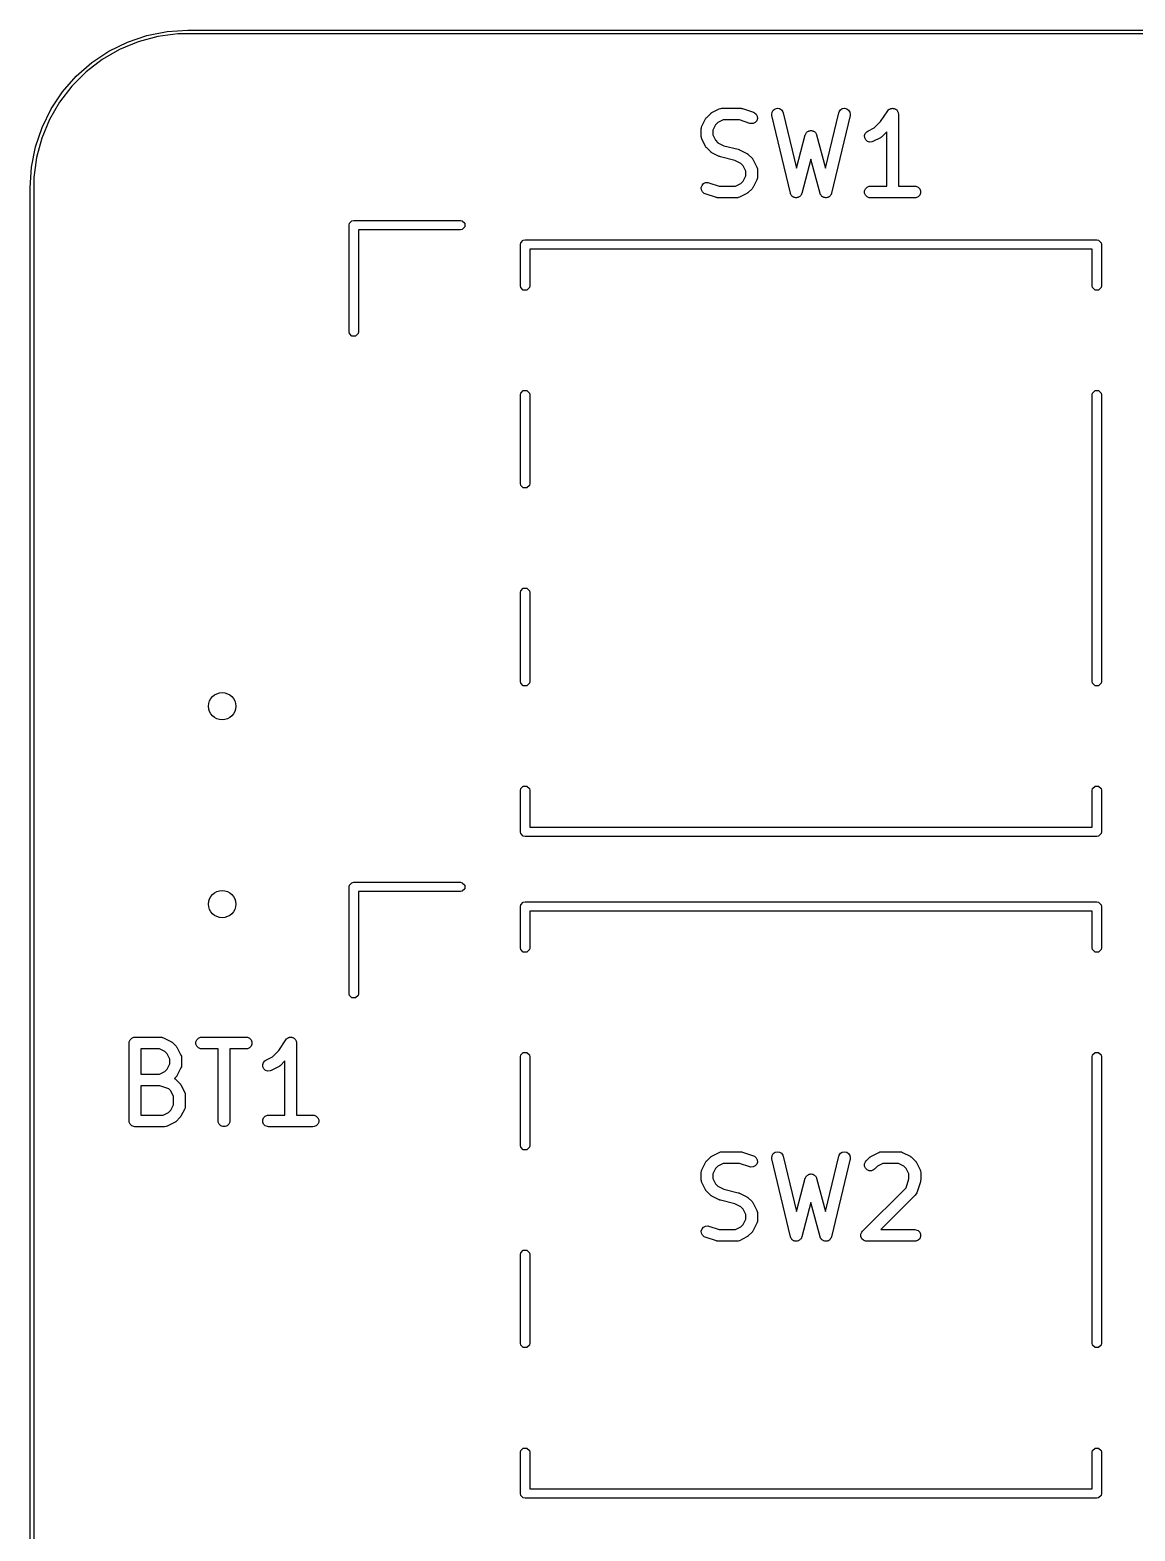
# Model space of a CAD drawing. Header units: millimetres. Extents: x 113.4 to 170.4, y -113 to -74.5.
# Drawn here: x 113.38 to 127.56, y -93.75 to -74.47 of the extents above; entities that cross this region are included whole.
import ezdxf

# ---------------------------------------------------------------- set-up
doc = ezdxf.new("R2010")
doc.units = ezdxf.units.MM
doc.layers.add('F.Silkscreen', color=41, linetype='CONTINUOUS', true_color=0xf2eda1)

msp = doc.modelspace()

# ---------------------------------------------------------------- linework, layer by layer
at = {"layer": 'F.Silkscreen', "linetype": 'CONTINUOUS'}
for p, q in [((114.625066, -74.629144), (114.875891, -74.544)), ((115.01387, -74.558792), (114.763795, -74.6258)), ((114.875891, -74.544), (115.135684, -74.492324)), ((115.270552, -74.525), (115.01387, -74.558792)), ((115.135684, -74.492324), (115.4, -74.475)), ((115.4, -74.525), (115.270552, -74.525)), ((115.4, -74.475), (168.4, -74.475)), ((168.4, -74.525), (115.4, -74.525)), ((114.167258, -74.893459), (114.3875, -74.746298)), ((114.524605, -74.724875), (114.300394, -74.854323)), ((114.3875, -74.746298), (114.625066, -74.629144)), ((114.763795, -74.6258), (114.524605, -74.724875)), ((113.968108, -75.068108), (114.167258, -74.893459)), ((114.300394, -74.854323), (114.094997, -75.01193)), ((113.793459, -75.267258), (113.968108, -75.068108)), ((114.094997, -75.01193), (113.91193, -75.194997)), ((113.646298, -75.4875), (113.793459, -75.267258)), ((113.91193, -75.194997), (113.754323, -75.400394)), ((113.529144, -75.725066), (113.646298, -75.4875)), ((113.754323, -75.400394), (113.624875, -75.624605)), ((122.061253, -75.597024), (122.108872, -75.549405)), ((122.108872, -75.549405), (122.114621, -75.544686)), ((122.114621, -75.544686), (122.115921, -75.543188)), ((122.115921, -75.543188), (122.11818, -75.541766)), ((122.11818, -75.541766), (122.120237, -75.540078)), ((122.120237, -75.540078), (122.122064, -75.53932)), ((122.122064, -75.53932), (122.128364, -75.535356)), ((122.128364, -75.535356), (122.223602, -75.487737)), ((122.223602, -75.487737), (122.237333, -75.482482)), ((122.237333, -75.482482), (122.240022, -75.48229)), ((122.240022, -75.48229), (122.242511, -75.48126)), ((122.242511, -75.48126), (122.257143, -75.479819)), ((122.257143, -75.479819), (122.495238, -75.479819)), ((122.495238, -75.479819), (122.502643, -75.480548)), ((122.502643, -75.480548), (122.504618, -75.480408)), ((122.504618, -75.480408), (122.507215, -75.480998)), ((122.507215, -75.480998), (122.50987, -75.48126)), ((122.50987, -75.48126), (122.511701, -75.482018)), ((122.511701, -75.482018), (122.518955, -75.483668)), ((122.518955, -75.483668), (122.661812, -75.531287)), ((122.661812, -75.531287), (122.675237, -75.537281)), ((122.675237, -75.537281), (122.697344, -75.556455)), ((122.697344, -75.556455), (122.710431, -75.582628)), ((122.896481, -75.557623), (122.901114, -75.528728)), ((122.898469, -75.572191), (122.896481, -75.557623)), ((122.901114, -75.528728), (122.91645, -75.503806)), ((122.91645, -75.503806), (122.940157, -75.486649)), ((122.940157, -75.486649), (122.968625, -75.479871)), ((122.968625, -75.479871), (122.99752, -75.484504)), ((122.99752, -75.484504), (123.022442, -75.49984)), ((123.022442, -75.49984), (123.039599, -75.523547)), ((123.039599, -75.523547), (123.044389, -75.537447)), ((123.044389, -75.537447), (123.21364, -76.248303)), ((123.586359, -76.248303), (123.755612, -75.537448)), ((123.755612, -75.537448), (123.760402, -75.523547)), ((123.760402, -75.523547), (123.777559, -75.49984)), ((123.777559, -75.49984), (123.802481, -75.484504)), ((123.802481, -75.484504), (123.831376, -75.479871)), ((123.831376, -75.479871), (123.859844, -75.48665)), ((123.859844, -75.48665), (123.883551, -75.503806)), ((123.883551, -75.503806), (123.898887, -75.528728)), ((123.898887, -75.528728), (123.90352, -75.557623)), ((123.90352, -75.557623), (123.901532, -75.572191)), ((124.294095, -75.649896), (124.385215, -75.513216)), ((124.385215, -75.513216), (124.385249, -75.513173)), ((124.385249, -75.513173), (124.385259, -75.513151)), ((124.385259, -75.513151), (124.38531, -75.513099)), ((124.38531, -75.513099), (124.394531, -75.501841)), ((124.394531, -75.501841), (124.4007, -75.497709)), ((124.4007, -75.497709), (124.405951, -75.492459)), ((124.405951, -75.492459), (124.41274, -75.489646)), ((124.41274, -75.489646), (124.418846, -75.485558)), ((124.418846, -75.485558), (124.426126, -75.484101)), ((124.426126, -75.484101), (124.432987, -75.48126)), ((124.432987, -75.48126), (124.440335, -75.48126)), ((124.440335, -75.48126), (124.44754, -75.479819)), ((124.44754, -75.479819), (124.454824, -75.48126)), ((124.454824, -75.48126), (124.462251, -75.48126)), ((124.462251, -75.48126), (124.469039, -75.484072)), ((124.469039, -75.484072), (124.476248, -75.485498)), ((124.476248, -75.485498), (124.482427, -75.489617)), ((124.482427, -75.489617), (124.489287, -75.492459)), ((124.489287, -75.492459), (124.49448, -75.497652)), ((124.49448, -75.497652), (124.500597, -75.50173)), ((124.500597, -75.50173), (124.50473, -75.507902)), ((124.50473, -75.507902), (124.509979, -75.513151)), ((124.509979, -75.513151), (124.51279, -75.519938)), ((124.51279, -75.519938), (124.51688, -75.526045)), ((124.51688, -75.526045), (124.518336, -75.533326)), ((124.518336, -75.533326), (124.521178, -75.540187)), ((124.521178, -75.540187), (124.522603, -75.554663)), ((124.522603, -75.554663), (124.522619, -75.55474)), ((124.522619, -75.55474), (124.522613, -75.554766)), ((124.522613, -75.554766), (124.522619, -75.554819)), ((124.522619, -75.554819), (124.522619, -76.479819)), ((113.444, -75.975891), (113.529144, -75.725066)), ((113.624875, -75.624605), (113.5258, -75.863795)), ((121.991667, -75.745295), (121.993108, -75.730663)), ((121.991667, -75.840533), (121.991667, -75.745295)), ((121.993108, -75.730663), (121.994139, -75.728173)), ((121.994139, -75.728173), (121.99433, -75.725486)), ((121.99433, -75.725486), (121.999585, -75.711754)), ((121.999585, -75.711754), (122.047204, -75.616516)), ((122.047204, -75.616516), (122.051168, -75.610216)), ((122.051168, -75.610216), (122.051926, -75.608389)), ((122.051926, -75.608389), (122.053614, -75.606332)), ((122.053614, -75.606332), (122.055036, -75.604073)), ((122.055036, -75.604073), (122.056534, -75.602773)), ((122.056534, -75.602773), (122.061253, -75.597024)), ((122.175925, -75.694484), (122.141667, -75.763)), ((122.206332, -75.664077), (122.175925, -75.694484)), ((122.274848, -75.629819), (122.206332, -75.664077)), ((122.483068, -75.629819), (122.274848, -75.629819)), ((122.614377, -75.673589), (122.483068, -75.629819)), ((122.628714, -75.676849), (122.614377, -75.673589)), ((122.657904, -75.674774), (122.628714, -75.676849)), ((122.684078, -75.661688), (122.657904, -75.674774)), ((122.703252, -75.63958), (122.684078, -75.661688)), ((122.712506, -75.611818), (122.703252, -75.63958)), ((122.710431, -75.582628), (122.712506, -75.611818)), ((123.136564, -76.572191), (122.898469, -75.572191)), ((123.901532, -75.572191), (123.663436, -76.572191)), ((124.128364, -75.773451), (124.212716, -75.731275)), ((124.212716, -75.731275), (124.294095, -75.649896)), ((113.5258, -75.863795), (113.458792, -76.11387)), ((121.993108, -75.855165), (121.991667, -75.840533)), ((121.994139, -75.857654), (121.993108, -75.855165)), ((121.99433, -75.860342), (121.994139, -75.857654)), ((121.999585, -75.874074), (121.99433, -75.860342)), ((122.047204, -75.969312), (121.999585, -75.874074)), ((122.141667, -75.763), (122.141667, -75.822828)), ((122.141667, -75.822828), (122.175925, -75.891344)), ((122.175925, -75.891344), (122.206332, -75.921751)), ((122.206332, -75.921751), (122.283319, -75.960244)), ((123.21364, -76.248303), (123.327532, -75.821208)), ((123.327532, -75.821208), (123.328817, -75.817779)), ((123.328817, -75.817779), (123.329009, -75.81634)), ((123.329009, -75.81634), (123.329998, -75.81463)), ((123.329998, -75.81463), (123.332695, -75.807441)), ((123.332695, -75.807441), (123.338712, -75.79958)), ((123.338712, -75.79958), (123.343671, -75.791015)), ((123.343671, -75.791015), (123.347528, -75.788062)), ((123.347528, -75.788062), (123.350482, -75.784204)), ((123.350482, -75.784204), (123.359049, -75.779243)), ((123.359049, -75.779243), (123.366909, -75.773228)), ((123.366909, -75.773228), (123.371601, -75.771976)), ((123.371601, -75.771976), (123.375807, -75.769542)), ((123.375807, -75.769542), (123.385624, -75.768237)), ((123.385624, -75.768237), (123.395185, -75.765688)), ((123.395185, -75.765688), (123.399997, -75.766327)), ((123.399997, -75.766327), (123.404816, -75.765687)), ((123.404816, -75.765687), (123.414386, -75.768239)), ((123.414386, -75.768239), (123.424193, -75.769542)), ((123.424193, -75.769542), (123.428394, -75.771974)), ((123.428394, -75.771974), (123.433091, -75.773227)), ((123.433091, -75.773227), (123.440953, -75.779245)), ((123.440953, -75.779245), (123.449518, -75.784204)), ((123.449518, -75.784204), (123.45247, -75.788061)), ((123.45247, -75.788061), (123.456329, -75.791015)), ((123.456329, -75.791015), (123.46129, -75.799583)), ((123.46129, -75.799583), (123.467305, -75.807442)), ((123.467305, -75.807442), (123.469999, -75.814626)), ((123.469999, -75.814626), (123.470991, -75.816339)), ((123.470991, -75.816339), (123.471182, -75.81778)), ((123.471182, -75.81778), (123.472468, -75.821208)), ((123.472468, -75.821208), (123.586359, -76.248303)), ((124.087494, -75.831152), (124.096748, -75.803391)), ((124.089568, -75.860342), (124.087494, -75.831152)), ((124.102655, -75.886517), (124.089568, -75.860342)), ((124.096748, -75.803391), (124.115921, -75.781283)), ((124.124763, -75.90569), (124.102655, -75.886517)), ((124.115921, -75.781283), (124.128364, -75.773451)), ((124.152524, -75.914944), (124.124763, -75.90569)), ((124.181714, -75.91287), (124.152524, -75.914944)), ((124.195446, -75.907615), (124.181714, -75.91287)), ((124.290684, -75.859996), (124.195446, -75.907615)), ((124.296983, -75.856031), (124.290684, -75.859996)), ((124.298811, -75.855274), (124.296983, -75.856031)), ((124.300867, -75.853585), (124.298811, -75.855274)), ((124.303127, -75.852164), (124.300867, -75.853585)), ((124.304426, -75.850665), (124.303127, -75.852164)), ((124.310176, -75.845947), (124.304426, -75.850665)), ((124.372619, -75.783504), (124.310176, -75.845947)), ((124.372619, -76.479819), (124.372619, -75.783504)), ((113.392324, -76.235684), (113.444, -75.975891)), ((113.458792, -76.11387), (113.425, -76.370552)), ((122.051168, -75.975611), (122.047204, -75.969312)), ((122.051926, -75.977439), (122.051168, -75.975611)), ((122.053614, -75.979495), (122.051926, -75.977439)), ((122.055036, -75.981755), (122.053614, -75.979495)), ((122.056534, -75.983054), (122.055036, -75.981755)), ((122.061253, -75.988804), (122.056534, -75.983054)), ((122.108872, -76.036423), (122.061253, -75.988804)), ((122.114621, -76.041141), (122.108872, -76.036423)), ((122.115921, -76.04264), (122.114621, -76.041141)), ((122.11818, -76.044061), (122.115921, -76.04264)), ((122.120237, -76.04575), (122.11818, -76.044061)), ((122.122064, -76.046507), (122.120237, -76.04575)), ((122.128364, -76.050472), (122.122064, -76.046507)), ((122.223602, -76.098091), (122.128364, -76.050472)), ((122.224671, -76.0985), (122.223602, -76.098091)), ((122.225107, -76.098823), (122.224671, -76.0985)), ((122.231243, -76.101015), (122.225107, -76.098823)), ((122.237333, -76.103346), (122.231243, -76.101015)), ((122.237873, -76.103384), (122.237333, -76.103346)), ((122.238953, -76.10377), (122.237873, -76.103384)), ((122.421443, -76.149392), (122.238953, -76.10377)), ((122.283319, -75.960244), (122.465809, -76.005867)), ((122.465809, -76.005867), (122.466888, -76.006252)), ((122.466888, -76.006252), (122.467428, -76.006291)), ((122.467428, -76.006291), (122.473509, -76.008618)), ((122.473509, -76.008618), (122.479655, -76.010814)), ((122.479655, -76.010814), (122.48009, -76.011136)), ((122.48009, -76.011136), (122.48116, -76.011546)), ((122.48116, -76.011546), (122.576398, -76.059165)), ((122.576398, -76.059165), (122.582697, -76.063129)), ((122.582697, -76.063129), (122.584525, -76.063887)), ((122.584525, -76.063887), (122.586581, -76.065575)), ((122.586581, -76.065575), (122.588841, -76.066997)), ((122.588841, -76.066997), (122.59014, -76.068495)), ((122.59014, -76.068495), (122.59589, -76.073214)), ((122.59589, -76.073214), (122.643509, -76.120833)), ((122.643509, -76.120833), (122.648227, -76.126582)), ((122.648227, -76.126582), (122.649726, -76.127882)), ((122.649726, -76.127882), (122.651147, -76.130141)), ((122.651147, -76.130141), (122.652836, -76.132198)), ((122.652836, -76.132198), (122.653593, -76.134025)), ((122.653593, -76.134025), (122.657558, -76.140325)), ((123.399999, -76.131613), (123.281992, -76.574144)), ((123.518008, -76.574144), (123.399999, -76.131613)), ((113.375, -76.5), (113.392324, -76.235684)), ((122.49843, -76.187886), (122.421443, -76.149392)), ((122.528837, -76.218293), (122.49843, -76.187886)), ((122.563095, -76.286809), (122.528837, -76.218293)), ((122.563095, -76.346637), (122.563095, -76.286809)), ((122.657558, -76.140325), (122.705177, -76.235563)), ((122.705177, -76.235563), (122.710432, -76.249294)), ((122.710432, -76.249294), (122.710623, -76.251983)), ((122.710623, -76.251983), (122.711654, -76.254472)), ((122.711654, -76.254472), (122.713095, -76.269104)), ((122.713095, -76.269104), (122.713095, -76.364342)), ((113.375, -111), (113.375, -76.5)), ((113.425, -76.370552), (113.425, -76.5)), ((113.425, -76.5), (113.425, -111)), ((121.992256, -76.49782), (122.00151, -76.470057)), ((121.994331, -76.52701), (121.992256, -76.49782)), ((122.00151, -76.470057), (122.020684, -76.44795)), ((122.020684, -76.44795), (122.046857, -76.434864)), ((122.046857, -76.434864), (122.076047, -76.432789)), ((122.076047, -76.432789), (122.090384, -76.436049)), ((122.090384, -76.436049), (122.221694, -76.479819)), ((122.221694, -76.479819), (122.429914, -76.479819)), ((122.429914, -76.479819), (122.498429, -76.445561)), ((122.498429, -76.445561), (122.528836, -76.415153)), ((122.528836, -76.415153), (122.563095, -76.346637)), ((122.643509, -76.512613), (122.595891, -76.560232)), ((122.648227, -76.506863), (122.643509, -76.512613)), ((122.649726, -76.505564), (122.648227, -76.506863)), ((122.651147, -76.503305), (122.649726, -76.505564)), ((122.652837, -76.501247), (122.651147, -76.503305)), ((122.653594, -76.499417), (122.652837, -76.501247)), ((122.657558, -76.493121), (122.653594, -76.499417)), ((122.705177, -76.397883), (122.657558, -76.493121)), ((122.710432, -76.384152), (122.705177, -76.397883)), ((122.710623, -76.381462), (122.710432, -76.384152)), ((122.711654, -76.378974), (122.710623, -76.381462)), ((122.713095, -76.364342), (122.711654, -76.378974)), ((124.088346, -76.540187), (124.099545, -76.513151)), ((124.099545, -76.513151), (124.120237, -76.492459)), ((124.120237, -76.492459), (124.147273, -76.48126)), ((124.147273, -76.48126), (124.161905, -76.479819)), ((124.161905, -76.479819), (124.372619, -76.479819)), ((124.522619, -76.479819), (124.733333, -76.479819)), ((124.733333, -76.479819), (124.747965, -76.48126)), ((124.747965, -76.48126), (124.775001, -76.492459)), ((124.775001, -76.492459), (124.795693, -76.513151)), ((124.795693, -76.513151), (124.806892, -76.540187)), ((122.007417, -76.553183), (121.994331, -76.52701)), ((122.029524, -76.572357), (122.007417, -76.553183)), ((122.04295, -76.578351), (122.029524, -76.572357)), ((122.185806, -76.62597), (122.04295, -76.578351)), ((122.193061, -76.627619), (122.185806, -76.62597)), ((122.194892, -76.628378), (122.193061, -76.627619)), ((122.197545, -76.628639), (122.194892, -76.628378)), ((122.200143, -76.62923), (122.197545, -76.628639)), ((122.202117, -76.629089), (122.200143, -76.62923)), ((122.209524, -76.629819), (122.202117, -76.629089)), ((122.447619, -76.629819), (122.209524, -76.629819)), ((122.462251, -76.628378), (122.447619, -76.629819)), ((122.46474, -76.627346), (122.462251, -76.628378)), ((122.467428, -76.627156), (122.46474, -76.627346)), ((122.48116, -76.621901), (122.467428, -76.627156)), ((122.576398, -76.574282), (122.48116, -76.621901)), ((122.582697, -76.570317), (122.576398, -76.574282)), ((122.584525, -76.56956), (122.582697, -76.570317)), ((122.586581, -76.567872), (122.584525, -76.56956)), ((122.588841, -76.56645), (122.586581, -76.567872)), ((122.590141, -76.56495), (122.588841, -76.56645)), ((122.595891, -76.560232), (122.590141, -76.56495)), ((123.138293, -76.57721), (123.136564, -76.572191)), ((123.138533, -76.579012), (123.138293, -76.57721)), ((123.139475, -76.58064), (123.138533, -76.579012)), ((123.141354, -76.586091), (123.139475, -76.58064)), ((123.14774, -76.594915), (123.141354, -76.586091)), ((123.153195, -76.604337), (123.14774, -76.594915)), ((123.156252, -76.606677), (123.153195, -76.604337)), ((123.158511, -76.609798), (123.156252, -76.606677)), ((123.167786, -76.615505), (123.158511, -76.609798)), ((123.176433, -76.622124), (123.167786, -76.615505)), ((123.180153, -76.623116), (123.176433, -76.622124)), ((123.183433, -76.625134), (123.180153, -76.623116)), ((123.194187, -76.626858), (123.183433, -76.625134)), ((123.204709, -76.629664), (123.194187, -76.626858)), ((123.208524, -76.629157), (123.204709, -76.629664)), ((123.212328, -76.629767), (123.208524, -76.629157)), ((123.222926, -76.627243), (123.212328, -76.629767)), ((123.233717, -76.62581), (123.222926, -76.627243)), ((123.237048, -76.623881), (123.233717, -76.62581)), ((123.240796, -76.622989), (123.237048, -76.623881)), ((123.24962, -76.616602), (123.240796, -76.622989)), ((123.259042, -76.611148), (123.24962, -76.616602)), ((123.261382, -76.60809), (123.259042, -76.611148)), ((123.264503, -76.605832), (123.261382, -76.60809)), ((123.27021, -76.596556), (123.264503, -76.605832)), ((123.276829, -76.58791), (123.27021, -76.596556)), ((123.278854, -76.58251), (123.276829, -76.58791)), ((123.279839, -76.58091), (123.278854, -76.58251)), ((123.280126, -76.579118), (123.279839, -76.58091)), ((123.281992, -76.574144), (123.280126, -76.579118)), ((123.519873, -76.579119), (123.518008, -76.574144)), ((123.520161, -76.58091), (123.519873, -76.579119)), ((123.521145, -76.582509), (123.520161, -76.58091)), ((123.523171, -76.587911), (123.521145, -76.582509)), ((123.529791, -76.596559), (123.523171, -76.587911)), ((123.535497, -76.605832), (123.529791, -76.596559)), ((123.538617, -76.60809), (123.535497, -76.605832)), ((123.540958, -76.611148), (123.538617, -76.60809)), ((123.550379, -76.616602), (123.540958, -76.611148)), ((123.559204, -76.622989), (123.550379, -76.616602)), ((123.562951, -76.623881), (123.559204, -76.622989)), ((123.566283, -76.62581), (123.562951, -76.623881)), ((123.577076, -76.627244), (123.566283, -76.62581)), ((123.587672, -76.629767), (123.577076, -76.627244)), ((123.591473, -76.629157), (123.587672, -76.629767)), ((123.595292, -76.629665), (123.591473, -76.629157)), ((123.605823, -76.626856), (123.595292, -76.629665)), ((123.616567, -76.625134), (123.605823, -76.626856)), ((123.619843, -76.623118), (123.616567, -76.625134)), ((123.623567, -76.622125), (123.619843, -76.623118)), ((123.632217, -76.615503), (123.623567, -76.622125)), ((123.641489, -76.609798), (123.632217, -76.615503)), ((123.643747, -76.606677), (123.641489, -76.609798)), ((123.646805, -76.604337), (123.643747, -76.606677)), ((123.65226, -76.594914), (123.646805, -76.604337)), ((123.658646, -76.586091), (123.65226, -76.594914)), ((123.660523, -76.580642), (123.658646, -76.586091)), ((123.661467, -76.579013), (123.660523, -76.580642)), ((123.661706, -76.577209), (123.661467, -76.579013)), ((123.663436, -76.572191), (123.661706, -76.577209)), ((124.088346, -76.569451), (124.088346, -76.540187)), ((124.099545, -76.596487), (124.088346, -76.569451)), ((124.120237, -76.617179), (124.099545, -76.596487)), ((124.147273, -76.628378), (124.120237, -76.617179)), ((124.161905, -76.629819), (124.147273, -76.628378)), ((124.733333, -76.629819), (124.161905, -76.629819)), ((124.747965, -76.628378), (124.733333, -76.629819)), ((124.775001, -76.617179), (124.747965, -76.628378)), ((124.795693, -76.596487), (124.775001, -76.617179)), ((124.806892, -76.569451), (124.795693, -76.596487)), ((124.806892, -76.540187), (124.806892, -76.569451)), ((117.47, -76.98), (117.474567, -76.957039)), ((117.47, -78.35), (117.47, -76.98)), ((117.474567, -76.957039), (117.507039, -76.924567)), ((117.507039, -76.924567), (117.53, -76.92)), ((117.53, -76.92), (118.9, -76.92)), ((118.9, -77.04), (117.59, -77.04)), ((117.59, -77.04), (117.59, -78.35)), ((118.9, -76.92), (118.922961, -76.924567)), ((118.922961, -77.035433), (118.9, -77.04)), ((118.922961, -76.924567), (118.955433, -76.957039)), ((118.955433, -77.002961), (118.922961, -77.035433)), ((118.955433, -76.957039), (118.955433, -77.002961)), ((119.67, -77.23), (119.674567, -77.207039)), ((119.67, -77.76), (119.67, -77.23)), ((119.674567, -77.207039), (119.707039, -77.174567)), ((119.707039, -77.174567), (119.73, -77.17)), ((119.73, -77.17), (127.07, -77.17)), ((127.01, -77.29), (119.79, -77.29)), ((119.79, -77.29), (119.79, -77.76)), ((127.01, -77.76), (127.01, -77.29)), ((127.07, -77.17), (127.092961, -77.174567)), ((127.092961, -77.174567), (127.125433, -77.207039)), ((127.125433, -77.207039), (127.13, -77.23)), ((127.13, -77.23), (127.13, -77.76)), ((119.674567, -77.782961), (119.67, -77.76)), ((119.707039, -77.815433), (119.674567, -77.782961)), ((119.752961, -77.815433), (119.707039, -77.815433)), ((119.785433, -77.782961), (119.752961, -77.815433)), ((119.79, -77.76), (119.785433, -77.782961)), ((127.014567, -77.782961), (127.01, -77.76)), ((127.047039, -77.815433), (127.014567, -77.782961)), ((127.092961, -77.815433), (127.047039, -77.815433)), ((127.125433, -77.782961), (127.092961, -77.815433)), ((127.13, -77.76), (127.125433, -77.782961)), ((117.474567, -78.372961), (117.47, -78.35)), ((117.507039, -78.405433), (117.474567, -78.372961)), ((117.552961, -78.405433), (117.507039, -78.405433)), ((117.585433, -78.372961), (117.552961, -78.405433)), ((117.59, -78.35), (117.585433, -78.372961)), ((119.67, -79.16), (119.674567, -79.137039)), ((119.67, -80.3), (119.67, -79.16)), ((119.674567, -79.137039), (119.707039, -79.104567)), ((119.707039, -79.104567), (119.752961, -79.104567)), ((119.752961, -79.104567), (119.785433, -79.137039)), ((119.785433, -79.137039), (119.79, -79.16)), ((119.79, -79.16), (119.79, -80.3)), ((127.01, -79.16), (127.014567, -79.137039)), ((127.01, -82.84), (127.01, -79.16)), ((127.014567, -79.137039), (127.047039, -79.104567)), ((127.047039, -79.104567), (127.092961, -79.104567)), ((127.092961, -79.104567), (127.125433, -79.137039)), ((127.125433, -79.137039), (127.13, -79.16)), ((127.13, -79.16), (127.13, -82.84)), ((119.674567, -80.322961), (119.67, -80.3)), ((119.707039, -80.355433), (119.674567, -80.322961)), ((119.752961, -80.355433), (119.707039, -80.355433)), ((119.785433, -80.322961), (119.752961, -80.355433)), ((119.79, -80.3), (119.785433, -80.322961)), ((119.67, -81.7), (119.674567, -81.677039)), ((119.67, -82.84), (119.67, -81.7)), ((119.674567, -81.677039), (119.707039, -81.644567)), ((119.707039, -81.644567), (119.752961, -81.644567)), ((119.752961, -81.644567), (119.785433, -81.677039)), ((119.785433, -81.677039), (119.79, -81.7)), ((119.79, -81.7), (119.79, -82.84)), ((119.674567, -82.862961), (119.67, -82.84)), ((119.707039, -82.895433), (119.674567, -82.862961)), ((119.785433, -82.862961), (119.752961, -82.895433)), ((119.79, -82.84), (119.785433, -82.862961)), ((127.014567, -82.862961), (127.01, -82.84)), ((127.047039, -82.895433), (127.014567, -82.862961)), ((127.125433, -82.862961), (127.092961, -82.895433)), ((127.13, -82.84), (127.125433, -82.862961)), ((119.752961, -82.895433), (119.707039, -82.895433)), ((127.092961, -82.895433), (127.047039, -82.895433)), ((119.67, -84.24), (119.674567, -84.217039)), ((119.674567, -84.217039), (119.707039, -84.184567)), ((119.707039, -84.184567), (119.752961, -84.184567)), ((119.752961, -84.184567), (119.785433, -84.217039)), ((119.785433, -84.217039), (119.79, -84.24)), ((127.01, -84.24), (127.014567, -84.217039)), ((127.014567, -84.217039), (127.047039, -84.184567)), ((127.047039, -84.184567), (127.092961, -84.184567)), ((127.092961, -84.184567), (127.125433, -84.217039)), ((127.125433, -84.217039), (127.13, -84.24)), ((119.67, -84.77), (119.67, -84.24)), ((119.79, -84.24), (119.79, -84.71)), ((127.01, -84.71), (127.01, -84.24)), ((127.13, -84.24), (127.13, -84.77)), ((119.674567, -84.792961), (119.67, -84.77)), ((119.707039, -84.825433), (119.674567, -84.792961)), ((119.79, -84.71), (127.01, -84.71)), ((127.125433, -84.792961), (127.092961, -84.825433)), ((127.13, -84.77), (127.125433, -84.792961)), ((119.73, -84.83), (119.707039, -84.825433)), ((127.07, -84.83), (119.73, -84.83)), ((127.092961, -84.825433), (127.07, -84.83)), ((117.47, -85.48), (117.474567, -85.457039)), ((117.47, -86.85), (117.47, -85.48)), ((117.474567, -85.457039), (117.507039, -85.424567)), ((117.507039, -85.424567), (117.53, -85.42)), ((117.53, -85.42), (118.9, -85.42)), ((118.9, -85.54), (117.59, -85.54)), ((117.59, -85.54), (117.59, -86.85)), ((118.9, -85.42), (118.922961, -85.424567)), ((118.922961, -85.535433), (118.9, -85.54)), ((118.922961, -85.424567), (118.955433, -85.457039)), ((118.955433, -85.502961), (118.922961, -85.535433)), ((118.955433, -85.457039), (118.955433, -85.502961)), ((119.67, -85.73), (119.674567, -85.707039)), ((119.67, -86.26), (119.67, -85.73)), ((119.674567, -85.707039), (119.707039, -85.674567)), ((119.707039, -85.674567), (119.73, -85.67)), ((119.73, -85.67), (127.07, -85.67)), ((127.07, -85.67), (127.092961, -85.674567)), ((127.092961, -85.674567), (127.125433, -85.707039)), ((127.125433, -85.707039), (127.13, -85.73)), ((127.13, -85.73), (127.13, -86.26)), ((127.01, -85.79), (119.79, -85.79)), ((119.79, -85.79), (119.79, -86.26)), ((127.01, -86.26), (127.01, -85.79)), ((119.674567, -86.282961), (119.67, -86.26)), ((119.707039, -86.315433), (119.674567, -86.282961)), ((119.752961, -86.315433), (119.707039, -86.315433)), ((119.785433, -86.282961), (119.752961, -86.315433)), ((119.79, -86.26), (119.785433, -86.282961)), ((127.014567, -86.282961), (127.01, -86.26)), ((127.047039, -86.315433), (127.014567, -86.282961)), ((127.092961, -86.315433), (127.047039, -86.315433)), ((127.125433, -86.282961), (127.092961, -86.315433)), ((127.13, -86.26), (127.125433, -86.282961)), ((117.474567, -86.872961), (117.47, -86.85)), ((117.507039, -86.905433), (117.474567, -86.872961)), ((117.552961, -86.905433), (117.507039, -86.905433)), ((117.585433, -86.872961), (117.552961, -86.905433)), ((117.59, -86.85), (117.585433, -86.872961)), ((114.64671, -87.484003), (114.648151, -87.469371)), ((114.64671, -88.484003), (114.64671, -87.484003)), ((114.648151, -87.469371), (114.65935, -87.442335)), ((114.65935, -87.442335), (114.680042, -87.421643)), ((114.680042, -87.421643), (114.707078, -87.410444)), ((114.707078, -87.410444), (114.72171, -87.409003)), ((114.72171, -87.409003), (115.055043, -87.409003)), ((115.055043, -87.409003), (115.069675, -87.410444)), ((115.069675, -87.410444), (115.072164, -87.411475)), ((115.072164, -87.411475), (115.074852, -87.411666)), ((115.074852, -87.411666), (115.088584, -87.416921)), ((115.088584, -87.416921), (115.183822, -87.46454)), ((115.183822, -87.46454), (115.190121, -87.468504)), ((115.190121, -87.468504), (115.191949, -87.469262)), ((115.191949, -87.469262), (115.194005, -87.47095)), ((115.194005, -87.47095), (115.196265, -87.472372)), ((115.196265, -87.472372), (115.197564, -87.47387)), ((115.197564, -87.47387), (115.203314, -87.478589)), ((115.203314, -87.478589), (115.250933, -87.526208)), ((115.505294, -87.469371), (115.516493, -87.442335)), ((115.505294, -87.498635), (115.505294, -87.469371)), ((115.516493, -87.525671), (115.505294, -87.498635)), ((115.516493, -87.442335), (115.537185, -87.421643)), ((115.537185, -87.421643), (115.564221, -87.410444)), ((115.564221, -87.410444), (115.578853, -87.409003)), ((115.578853, -87.409003), (116.150281, -87.409003)), ((116.150281, -87.409003), (116.164913, -87.410444)), ((116.164913, -87.410444), (116.191949, -87.421643)), ((116.191949, -87.421643), (116.212641, -87.442335)), ((116.212641, -87.442335), (116.22384, -87.469371)), ((116.22384, -87.498635), (116.212641, -87.525671)), ((116.22384, -87.469371), (116.22384, -87.498635)), ((116.568186, -87.57908), (116.659306, -87.4424)), ((116.659306, -87.4424), (116.65934, -87.442357)), ((116.65934, -87.442357), (116.65935, -87.442335)), ((116.65935, -87.442335), (116.659401, -87.442283)), ((116.659401, -87.442283), (116.668622, -87.431025)), ((116.668622, -87.431025), (116.674791, -87.426893)), ((116.674791, -87.426893), (116.680042, -87.421643)), ((116.680042, -87.421643), (116.686831, -87.41883)), ((116.686831, -87.41883), (116.692937, -87.414742)), ((116.692937, -87.414742), (116.700217, -87.413285)), ((116.700217, -87.413285), (116.707078, -87.410444)), ((116.707078, -87.410444), (116.714426, -87.410444)), ((116.714426, -87.410444), (116.721631, -87.409003)), ((116.721631, -87.409003), (116.728915, -87.410444)), ((116.728915, -87.410444), (116.736342, -87.410444)), ((116.736342, -87.410444), (116.74313, -87.413256)), ((116.74313, -87.413256), (116.750339, -87.414682)), ((116.750339, -87.414682), (116.756518, -87.418801)), ((116.756518, -87.418801), (116.763378, -87.421643)), ((116.763378, -87.421643), (116.768571, -87.426836)), ((116.768571, -87.426836), (116.774688, -87.430914)), ((116.774688, -87.430914), (116.778821, -87.437086)), ((116.778821, -87.437086), (116.78407, -87.442335)), ((116.78407, -87.442335), (116.786881, -87.449122)), ((116.786881, -87.449122), (116.790971, -87.455229)), ((116.790971, -87.455229), (116.792427, -87.46251)), ((116.792427, -87.46251), (116.795269, -87.469371)), ((116.795269, -87.469371), (116.796694, -87.483847)), ((116.796694, -87.483847), (116.79671, -87.483924)), ((116.79671, -87.483924), (116.796704, -87.48395)), ((116.796704, -87.48395), (116.79671, -87.484003)), ((116.79671, -87.484003), (116.79671, -88.409003)), ((115.037338, -87.559003), (114.79671, -87.559003)), ((114.79671, -87.559003), (114.79671, -87.885193)), ((115.105854, -87.593261), (115.037338, -87.559003)), ((115.136261, -87.623668), (115.105854, -87.593261)), ((115.170519, -87.692184), (115.136261, -87.623668)), ((115.170519, -87.752012), (115.170519, -87.692184)), ((115.250933, -87.526208), (115.255651, -87.531957)), ((115.255651, -87.531957), (115.25715, -87.533257)), ((115.25715, -87.533257), (115.258571, -87.535516)), ((115.258571, -87.535516), (115.26026, -87.537573)), ((115.26026, -87.537573), (115.261017, -87.5394)), ((115.261017, -87.5394), (115.264982, -87.5457)), ((115.264982, -87.5457), (115.312601, -87.640938)), ((115.312601, -87.640938), (115.317856, -87.654669)), ((115.317856, -87.654669), (115.318047, -87.657358)), ((115.318047, -87.657358), (115.319078, -87.659847)), ((115.319078, -87.659847), (115.320519, -87.674479)), ((115.320519, -87.674479), (115.320519, -87.769717)), ((115.537185, -87.546363), (115.516493, -87.525671)), ((115.564221, -87.557562), (115.537185, -87.546363)), ((115.578853, -87.559003), (115.564221, -87.557562)), ((115.789567, -87.559003), (115.578853, -87.559003)), ((115.789567, -88.484003), (115.789567, -87.559003)), ((116.150281, -87.559003), (115.939567, -87.559003)), ((115.939567, -87.559003), (115.939567, -88.484003)), ((116.164913, -87.557562), (116.150281, -87.559003)), ((116.191949, -87.546363), (116.164913, -87.557562)), ((116.212641, -87.525671), (116.191949, -87.546363)), ((116.402455, -87.702635), (116.486807, -87.660459)), ((116.486807, -87.660459), (116.568186, -87.57908)), ((119.67, -87.66), (119.674567, -87.637039)), ((119.67, -88.8), (119.67, -87.66)), ((119.674567, -87.637039), (119.707039, -87.604567)), ((119.707039, -87.604567), (119.752961, -87.604567)), ((119.752961, -87.604567), (119.785433, -87.637039)), ((119.785433, -87.637039), (119.79, -87.66)), ((119.79, -87.66), (119.79, -88.8)), ((127.01, -87.66), (127.014567, -87.637039)), ((127.01, -91.34), (127.01, -87.66)), ((127.014567, -87.637039), (127.047039, -87.604567)), ((127.047039, -87.604567), (127.092961, -87.604567)), ((127.092961, -87.604567), (127.125433, -87.637039)), ((127.125433, -87.637039), (127.13, -87.66)), ((127.13, -87.66), (127.13, -91.34)), ((114.79671, -87.885193), (115.037338, -87.885193)), ((115.037338, -87.885193), (115.105854, -87.850935)), ((115.105854, -87.850935), (115.136261, -87.820528)), ((115.136261, -87.820528), (115.170519, -87.752012)), ((115.312601, -87.803258), (115.264982, -87.898496)), ((115.317856, -87.789527), (115.312601, -87.803258)), ((115.318047, -87.786837), (115.317856, -87.789527)), ((115.319078, -87.784349), (115.318047, -87.786837)), ((115.320519, -87.769717), (115.319078, -87.784349)), ((116.361585, -87.760336), (116.370839, -87.732575)), ((116.363659, -87.789526), (116.361585, -87.760336)), ((116.376746, -87.815701), (116.363659, -87.789526)), ((116.370839, -87.732575), (116.390012, -87.710467)), ((116.398854, -87.834874), (116.376746, -87.815701)), ((116.390012, -87.710467), (116.402455, -87.702635)), ((116.426615, -87.844128), (116.398854, -87.834874)), ((116.455805, -87.842054), (116.426615, -87.844128)), ((116.469537, -87.836799), (116.455805, -87.842054)), ((116.564775, -87.78918), (116.469537, -87.836799)), ((116.571074, -87.785215), (116.564775, -87.78918)), ((116.572902, -87.784458), (116.571074, -87.785215)), ((116.574958, -87.782769), (116.572902, -87.784458)), ((116.577218, -87.781348), (116.574958, -87.782769)), ((116.578517, -87.779849), (116.577218, -87.781348)), ((116.584267, -87.775131), (116.578517, -87.779849)), ((116.64671, -87.712688), (116.584267, -87.775131)), ((116.64671, -88.409003), (116.64671, -87.712688)), ((115.042873, -88.035193), (114.79671, -88.035193)), ((114.79671, -88.035193), (114.79671, -88.409003)), ((115.157386, -88.073364), (115.042873, -88.035193)), ((115.18388, -88.099858), (115.157386, -88.073364)), ((115.250933, -87.917988), (115.228974, -87.939946)), ((115.228974, -87.939946), (115.235042, -87.942655)), ((115.235042, -87.942655), (115.237077, -87.94442)), ((115.237077, -87.94442), (115.239568, -87.945452)), ((115.239568, -87.945452), (115.250933, -87.954779)), ((115.255651, -87.912238), (115.250933, -87.917988)), ((115.250933, -87.954779), (115.298552, -88.002398)), ((115.25715, -87.910939), (115.255651, -87.912238)), ((115.258571, -87.908679), (115.25715, -87.910939)), ((115.26026, -87.906623), (115.258571, -87.908679)), ((115.261017, -87.904795), (115.26026, -87.906623)), ((115.264982, -87.898496), (115.261017, -87.904795)), ((115.298552, -88.002398), (115.30327, -88.008147)), ((115.30327, -88.008147), (115.304769, -88.009447)), ((115.304769, -88.009447), (115.30619, -88.011706)), ((115.30619, -88.011706), (115.307879, -88.013763)), ((115.307879, -88.013763), (115.308636, -88.01559)), ((115.308636, -88.01559), (115.312601, -88.02189)), ((115.312601, -88.02189), (115.36022, -88.117128)), ((115.183879, -88.344337), (115.218138, -88.275821)), ((115.218138, -88.168374), (115.18388, -88.099858)), ((115.218138, -88.275821), (115.218138, -88.168374)), ((115.36022, -88.117128), (115.365475, -88.130859)), ((115.365475, -88.130859), (115.365666, -88.133548)), ((115.365666, -88.133548), (115.366697, -88.136037)), ((115.366697, -88.136037), (115.368138, -88.150669)), ((115.368138, -88.150669), (115.368138, -88.293526)), ((114.79671, -88.409003), (115.084957, -88.409003)), ((115.084957, -88.409003), (115.153472, -88.374745)), ((115.153472, -88.374745), (115.183879, -88.344337)), ((115.298552, -88.441797), (115.250934, -88.489416)), ((115.30327, -88.436047), (115.298552, -88.441797)), ((115.304769, -88.434748), (115.30327, -88.436047)), ((115.30619, -88.432489), (115.304769, -88.434748)), ((115.30788, -88.430431), (115.30619, -88.432489)), ((115.308637, -88.428601), (115.30788, -88.430431)), ((115.312601, -88.422305), (115.308637, -88.428601)), ((115.36022, -88.327067), (115.312601, -88.422305)), ((115.365475, -88.313336), (115.36022, -88.327067)), ((115.365666, -88.310646), (115.365475, -88.313336)), ((115.366697, -88.308158), (115.365666, -88.310646)), ((115.368138, -88.293526), (115.366697, -88.308158)), ((116.362437, -88.469371), (116.373636, -88.442335)), ((116.362437, -88.498635), (116.362437, -88.469371)), ((116.373636, -88.442335), (116.394328, -88.421643)), ((116.394328, -88.421643), (116.421364, -88.410444)), ((116.421364, -88.410444), (116.435996, -88.409003)), ((116.435996, -88.409003), (116.64671, -88.409003)), ((116.79671, -88.409003), (117.007424, -88.409003)), ((117.007424, -88.409003), (117.022056, -88.410444)), ((117.022056, -88.410444), (117.049092, -88.421643)), ((117.049092, -88.421643), (117.069784, -88.442335)), ((117.069784, -88.442335), (117.080983, -88.469371)), ((117.080983, -88.469371), (117.080983, -88.498635)), ((114.648151, -88.498635), (114.64671, -88.484003)), ((114.65935, -88.525671), (114.648151, -88.498635)), ((114.680042, -88.546363), (114.65935, -88.525671)), ((114.707078, -88.557562), (114.680042, -88.546363)), ((114.72171, -88.559003), (114.707078, -88.557562)), ((115.102662, -88.559003), (114.72171, -88.559003)), ((115.117294, -88.557562), (115.102662, -88.559003)), ((115.119783, -88.55653), (115.117294, -88.557562)), ((115.122471, -88.55634), (115.119783, -88.55653)), ((115.136203, -88.551085), (115.122471, -88.55634)), ((115.231441, -88.503466), (115.136203, -88.551085)), ((115.23774, -88.499501), (115.231441, -88.503466)), ((115.239568, -88.498744), (115.23774, -88.499501)), ((115.241624, -88.497056), (115.239568, -88.498744)), ((115.243884, -88.495634), (115.241624, -88.497056)), ((115.245184, -88.494134), (115.243884, -88.495634)), ((115.250934, -88.489416), (115.245184, -88.494134)), ((115.791008, -88.498635), (115.789567, -88.484003)), ((115.802207, -88.525671), (115.791008, -88.498635)), ((115.822899, -88.546363), (115.802207, -88.525671)), ((115.849935, -88.557562), (115.822899, -88.546363)), ((115.879199, -88.557562), (115.849935, -88.557562)), ((115.906235, -88.546363), (115.879199, -88.557562)), ((115.926927, -88.525671), (115.906235, -88.546363)), ((115.938126, -88.498635), (115.926927, -88.525671)), ((115.939567, -88.484003), (115.938126, -88.498635)), ((116.373636, -88.525671), (116.362437, -88.498635)), ((116.394328, -88.546363), (116.373636, -88.525671)), ((116.421364, -88.557562), (116.394328, -88.546363)), ((116.435996, -88.559003), (116.421364, -88.557562)), ((117.007424, -88.559003), (116.435996, -88.559003)), ((117.022056, -88.557562), (117.007424, -88.559003)), ((117.049092, -88.546363), (117.022056, -88.557562)), ((117.069784, -88.525671), (117.049092, -88.546363)), ((117.080983, -88.498635), (117.069784, -88.525671)), ((119.674567, -88.822961), (119.67, -88.8)), ((119.707039, -88.855433), (119.674567, -88.822961)), ((119.752961, -88.855433), (119.707039, -88.855433)), ((119.785433, -88.822961), (119.752961, -88.855433)), ((119.79, -88.8), (119.785433, -88.822961)), ((121.999585, -89.111754), (122.047204, -89.016516)), ((122.047204, -89.016516), (122.051168, -89.010216)), ((122.051168, -89.010216), (122.051926, -89.008389)), ((122.051926, -89.008389), (122.053614, -89.006332)), ((122.053614, -89.006332), (122.055036, -89.004073)), ((122.055036, -89.004073), (122.056534, -89.002773)), ((122.056534, -89.002773), (122.061253, -88.997024)), ((122.061253, -88.997024), (122.108872, -88.949405)), ((122.108872, -88.949405), (122.114621, -88.944686)), ((122.114621, -88.944686), (122.115921, -88.943188)), ((122.115921, -88.943188), (122.11818, -88.941766)), ((122.11818, -88.941766), (122.120237, -88.940078)), ((122.120237, -88.940078), (122.122064, -88.93932)), ((122.122064, -88.93932), (122.128364, -88.935356)), ((122.128364, -88.935356), (122.223602, -88.887737)), ((122.274848, -89.029819), (122.206332, -89.064077)), ((122.223602, -88.887737), (122.237333, -88.882482)), ((122.237333, -88.882482), (122.240022, -88.88229)), ((122.240022, -88.88229), (122.242511, -88.88126)), ((122.242511, -88.88126), (122.257143, -88.879819)), ((122.257143, -88.879819), (122.495238, -88.879819)), ((122.483068, -89.029819), (122.274848, -89.029819)), ((122.614377, -89.073589), (122.483068, -89.029819)), ((122.495238, -88.879819), (122.502643, -88.880548)), ((122.502643, -88.880548), (122.504618, -88.880408)), ((122.504618, -88.880408), (122.507215, -88.880998)), ((122.507215, -88.880998), (122.50987, -88.88126)), ((122.50987, -88.88126), (122.511701, -88.882018)), ((122.511701, -88.882018), (122.518955, -88.883668)), ((122.518955, -88.883668), (122.661812, -88.931287)), ((122.661812, -88.931287), (122.675237, -88.937281)), ((122.675237, -88.937281), (122.697344, -88.956455)), ((122.703252, -89.03958), (122.684078, -89.061688)), ((122.697344, -88.956455), (122.710431, -88.982628)), ((122.712506, -89.011818), (122.703252, -89.03958)), ((122.710431, -88.982628), (122.712506, -89.011818)), ((122.896481, -88.957623), (122.901114, -88.928728)), ((122.898469, -88.972191), (122.896481, -88.957623)), ((123.136564, -89.972191), (122.898469, -88.972191)), ((122.901114, -88.928728), (122.91645, -88.903806)), ((122.91645, -88.903806), (122.940157, -88.886649)), ((122.940157, -88.886649), (122.968625, -88.879871)), ((122.968625, -88.879871), (122.99752, -88.884504)), ((122.99752, -88.884504), (123.022442, -88.89984)), ((123.022442, -88.89984), (123.039599, -88.923547)), ((123.039599, -88.923547), (123.044389, -88.937447)), ((123.044389, -88.937447), (123.21364, -89.648303)), ((123.586359, -89.648303), (123.755612, -88.937448)), ((123.901532, -88.972191), (123.663436, -89.972191)), ((123.755612, -88.937448), (123.760402, -88.923547)), ((123.760402, -88.923547), (123.777559, -88.89984)), ((123.777559, -88.89984), (123.802481, -88.884504)), ((123.802481, -88.884504), (123.831376, -88.879871)), ((123.831376, -88.879871), (123.859844, -88.88665)), ((123.859844, -88.88665), (123.883551, -88.903806)), ((123.883551, -88.903806), (123.898887, -88.928728)), ((123.898887, -88.928728), (123.90352, -88.957623)), ((123.90352, -88.957623), (123.901532, -88.972191)), ((124.088346, -89.035426), (124.099545, -89.008389)), ((124.088346, -89.064688), (124.088346, -89.035426)), ((124.099545, -89.008389), (124.108872, -88.997024)), ((124.108872, -88.997024), (124.156491, -88.949405)), ((124.156491, -88.949405), (124.16224, -88.944686)), ((124.16224, -88.944686), (124.16354, -88.943188)), ((124.16354, -88.943188), (124.165799, -88.941766)), ((124.165799, -88.941766), (124.167856, -88.940078)), ((124.167856, -88.940078), (124.169683, -88.93932)), ((124.169683, -88.93932), (124.175983, -88.935356)), ((124.175983, -88.935356), (124.271221, -88.887737)), ((124.322467, -89.029819), (124.253951, -89.064077)), ((124.271221, -88.887737), (124.284952, -88.882482)), ((124.284952, -88.882482), (124.287641, -88.88229)), ((124.287641, -88.88229), (124.29013, -88.88126)), ((124.29013, -88.88126), (124.304762, -88.879819)), ((124.304762, -88.879819), (124.542857, -88.879819)), ((124.525152, -89.029819), (124.322467, -89.029819)), ((124.593668, -89.064077), (124.525152, -89.029819)), ((124.542857, -88.879819), (124.557489, -88.88126)), ((124.557489, -88.88126), (124.559978, -88.882291)), ((124.559978, -88.882291), (124.562666, -88.882482)), ((124.562666, -88.882482), (124.576398, -88.887737)), ((124.576398, -88.887737), (124.671636, -88.935356)), ((124.671636, -88.935356), (124.677935, -88.93932)), ((124.677935, -88.93932), (124.679763, -88.940078)), ((124.679763, -88.940078), (124.681819, -88.941766)), ((124.681819, -88.941766), (124.684079, -88.943188)), ((124.684079, -88.943188), (124.685378, -88.944686)), ((124.685378, -88.944686), (124.691128, -88.949405)), ((124.691128, -88.949405), (124.738747, -88.997024)), ((124.738747, -88.997024), (124.743465, -89.002773)), ((124.743465, -89.002773), (124.744964, -89.004073)), ((124.744964, -89.004073), (124.746385, -89.006332)), ((124.746385, -89.006332), (124.748074, -89.008389)), ((124.748074, -89.008389), (124.748831, -89.010216)), ((124.748831, -89.010216), (124.752796, -89.016516)), ((124.752796, -89.016516), (124.800415, -89.111754)), ((121.991667, -89.145295), (121.993108, -89.130663)), ((121.991667, -89.240533), (121.991667, -89.145295)), ((121.993108, -89.255165), (121.991667, -89.240533)), ((121.993108, -89.130663), (121.994139, -89.128173)), ((121.994139, -89.128173), (121.99433, -89.125486)), ((121.99433, -89.125486), (121.999585, -89.111754)), ((122.175925, -89.094484), (122.141667, -89.163)), ((122.141667, -89.163), (122.141667, -89.222828)), ((122.141667, -89.222828), (122.175925, -89.291344)), ((122.206332, -89.064077), (122.175925, -89.094484)), ((122.628714, -89.076849), (122.614377, -89.073589)), ((122.657904, -89.074774), (122.628714, -89.076849)), ((122.684078, -89.061688), (122.657904, -89.074774)), ((123.21364, -89.648303), (123.327532, -89.221208)), ((123.327532, -89.221208), (123.328817, -89.217779)), ((123.328817, -89.217779), (123.329009, -89.21634)), ((123.329009, -89.21634), (123.329998, -89.21463)), ((123.329998, -89.21463), (123.332695, -89.207441)), ((123.332695, -89.207441), (123.338712, -89.19958)), ((123.338712, -89.19958), (123.343671, -89.191015)), ((123.343671, -89.191015), (123.347528, -89.188062)), ((123.347528, -89.188062), (123.350482, -89.184204)), ((123.350482, -89.184204), (123.359049, -89.179243)), ((123.359049, -89.179243), (123.366909, -89.173228)), ((123.366909, -89.173228), (123.371601, -89.171976)), ((123.371601, -89.171976), (123.375807, -89.169542)), ((123.375807, -89.169542), (123.385624, -89.168237)), ((123.385624, -89.168237), (123.395185, -89.165688)), ((123.395185, -89.165688), (123.399997, -89.166327)), ((123.399997, -89.166327), (123.404816, -89.165687)), ((123.404816, -89.165687), (123.414386, -89.168239)), ((123.414386, -89.168239), (123.424193, -89.169542)), ((123.424193, -89.169542), (123.428394, -89.171974)), ((123.428394, -89.171974), (123.433091, -89.173227)), ((123.433091, -89.173227), (123.440953, -89.179245)), ((123.440953, -89.179245), (123.449518, -89.184204)), ((123.449518, -89.184204), (123.45247, -89.188061)), ((123.45247, -89.188061), (123.456329, -89.191015)), ((123.456329, -89.191015), (123.46129, -89.199583)), ((123.46129, -89.199583), (123.467305, -89.207442)), ((123.467305, -89.207442), (123.469999, -89.214626)), ((123.469999, -89.214626), (123.470991, -89.216339)), ((123.470991, -89.216339), (123.471182, -89.21778)), ((123.471182, -89.21778), (123.472468, -89.221208)), ((123.472468, -89.221208), (123.586359, -89.648303)), ((124.099545, -89.091725), (124.088346, -89.064688)), ((124.120237, -89.112417), (124.099545, -89.091725)), ((124.147274, -89.123616), (124.120237, -89.112417)), ((124.176536, -89.123616), (124.147274, -89.123616)), ((124.203573, -89.112417), (124.176536, -89.123616)), ((124.214938, -89.10309), (124.203573, -89.112417)), ((124.253951, -89.064077), (124.214938, -89.10309)), ((124.624075, -89.094484), (124.593668, -89.064077)), ((124.620161, -89.342876), (124.658333, -89.228363)), ((124.658333, -89.163), (124.624075, -89.094484)), ((124.658333, -89.228363), (124.658333, -89.163)), ((124.800415, -89.111754), (124.80567, -89.125485)), ((124.80567, -89.125485), (124.805861, -89.128174)), ((124.805861, -89.128174), (124.806892, -89.130663)), ((124.806892, -89.130663), (124.808333, -89.145295)), ((124.808333, -89.240533), (124.807603, -89.247939)), ((124.808333, -89.145295), (124.808333, -89.240533)), ((121.994139, -89.257654), (121.993108, -89.255165)), ((121.99433, -89.260342), (121.994139, -89.257654)), ((121.999585, -89.274074), (121.99433, -89.260342)), ((122.047204, -89.369312), (121.999585, -89.274074)), ((122.051168, -89.375611), (122.047204, -89.369312)), ((122.051926, -89.377439), (122.051168, -89.375611)), ((122.053614, -89.379495), (122.051926, -89.377439)), ((122.055036, -89.381755), (122.053614, -89.379495)), ((122.056534, -89.383054), (122.055036, -89.381755)), ((122.061253, -89.388804), (122.056534, -89.383054)), ((122.108872, -89.436423), (122.061253, -89.388804)), ((122.175925, -89.291344), (122.206332, -89.321751)), ((122.206332, -89.321751), (122.283319, -89.360244)), ((122.283319, -89.360244), (122.465809, -89.405867)), ((122.465809, -89.405867), (122.466888, -89.406252)), ((122.466888, -89.406252), (122.467428, -89.406291)), ((122.467428, -89.406291), (122.473509, -89.408618)), ((122.473509, -89.408618), (122.479655, -89.410814)), ((122.479655, -89.410814), (122.48009, -89.411136)), ((122.48009, -89.411136), (122.48116, -89.411546)), ((122.48116, -89.411546), (122.576398, -89.459165)), ((124.061253, -89.901786), (124.620161, -89.342876)), ((124.748075, -89.425058), (124.738747, -89.436423)), ((124.749106, -89.422567), (124.748075, -89.425058)), ((124.750871, -89.420533), (124.749106, -89.422567)), ((124.756865, -89.407107), (124.750871, -89.420533)), ((124.804484, -89.264251), (124.756865, -89.407107)), ((124.806133, -89.256995), (124.804484, -89.264251)), ((124.806892, -89.255165), (124.806133, -89.256995)), ((124.807153, -89.252511), (124.806892, -89.255165)), ((124.807744, -89.249914), (124.807153, -89.252511)), ((124.807603, -89.247939), (124.807744, -89.249914)), ((122.114621, -89.441141), (122.108872, -89.436423)), ((122.115921, -89.44264), (122.114621, -89.441141)), ((122.11818, -89.444061), (122.115921, -89.44264)), ((122.120237, -89.44575), (122.11818, -89.444061)), ((122.122064, -89.446507), (122.120237, -89.44575)), ((122.128364, -89.450472), (122.122064, -89.446507)), ((122.223602, -89.498091), (122.128364, -89.450472)), ((122.224671, -89.4985), (122.223602, -89.498091)), ((122.225107, -89.498823), (122.224671, -89.4985)), ((122.231243, -89.501015), (122.225107, -89.498823)), ((122.237333, -89.503346), (122.231243, -89.501015)), ((122.237873, -89.503384), (122.237333, -89.503346)), ((122.238953, -89.50377), (122.237873, -89.503384)), ((122.421443, -89.549392), (122.238953, -89.50377)), ((122.49843, -89.587886), (122.421443, -89.549392)), ((122.528837, -89.618293), (122.49843, -89.587886)), ((122.563095, -89.686809), (122.528837, -89.618293)), ((122.576398, -89.459165), (122.582697, -89.463129)), ((122.582697, -89.463129), (122.584525, -89.463887)), ((122.584525, -89.463887), (122.586581, -89.465575)), ((122.586581, -89.465575), (122.588841, -89.466997)), ((122.588841, -89.466997), (122.59014, -89.468495)), ((122.59014, -89.468495), (122.59589, -89.473214)), ((122.59589, -89.473214), (122.643509, -89.520833)), ((122.643509, -89.520833), (122.648227, -89.526582)), ((122.648227, -89.526582), (122.649726, -89.527882)), ((122.649726, -89.527882), (122.651147, -89.530141)), ((122.651147, -89.530141), (122.652836, -89.532198)), ((122.652836, -89.532198), (122.653593, -89.534025)), ((122.653593, -89.534025), (122.657558, -89.540325)), ((122.657558, -89.540325), (122.705177, -89.635563)), ((123.399999, -89.531613), (123.281992, -89.974144)), ((123.518008, -89.974144), (123.399999, -89.531613)), ((124.738747, -89.436423), (124.295352, -89.879819)), ((122.498429, -89.845561), (122.528836, -89.815153)), ((122.528836, -89.815153), (122.563095, -89.746637)), ((122.563095, -89.746637), (122.563095, -89.686809)), ((122.705177, -89.797883), (122.657558, -89.893121)), ((122.705177, -89.635563), (122.710432, -89.649294)), ((122.710432, -89.784152), (122.705177, -89.797883)), ((122.710432, -89.649294), (122.710623, -89.651983)), ((122.710623, -89.781462), (122.710432, -89.784152)), ((122.710623, -89.651983), (122.711654, -89.654472)), ((122.711654, -89.778974), (122.710623, -89.781462)), ((122.711654, -89.654472), (122.713095, -89.669104)), ((122.713095, -89.764342), (122.711654, -89.778974)), ((122.713095, -89.669104), (122.713095, -89.764342)), ((121.992256, -89.89782), (122.00151, -89.870057)), ((121.994331, -89.92701), (121.992256, -89.89782)), ((122.007417, -89.953183), (121.994331, -89.92701)), ((122.00151, -89.870057), (122.020684, -89.84795)), ((122.029524, -89.972357), (122.007417, -89.953183)), ((122.020684, -89.84795), (122.046857, -89.834864)), ((122.04295, -89.978351), (122.029524, -89.972357)), ((122.185806, -90.02597), (122.04295, -89.978351)), ((122.046857, -89.834864), (122.076047, -89.832789)), ((122.076047, -89.832789), (122.090384, -89.836049)), ((122.090384, -89.836049), (122.221694, -89.879819)), ((122.221694, -89.879819), (122.429914, -89.879819)), ((122.429914, -89.879819), (122.498429, -89.845561)), ((122.576398, -89.974282), (122.48116, -90.021901)), ((122.582697, -89.970317), (122.576398, -89.974282)), ((122.584525, -89.96956), (122.582697, -89.970317)), ((122.586581, -89.967872), (122.584525, -89.96956)), ((122.588841, -89.96645), (122.586581, -89.967872)), ((122.590141, -89.96495), (122.588841, -89.96645)), ((122.595891, -89.960232), (122.590141, -89.96495)), ((122.643509, -89.912613), (122.595891, -89.960232)), ((122.648227, -89.906863), (122.643509, -89.912613)), ((122.649726, -89.905564), (122.648227, -89.906863)), ((122.651147, -89.903305), (122.649726, -89.905564)), ((122.652837, -89.901247), (122.651147, -89.903305)), ((122.653594, -89.899417), (122.652837, -89.901247)), ((122.657558, -89.893121), (122.653594, -89.899417)), ((123.138293, -89.97721), (123.136564, -89.972191)), ((123.138533, -89.979012), (123.138293, -89.97721)), ((123.139475, -89.98064), (123.138533, -89.979012)), ((123.141354, -89.986091), (123.139475, -89.98064)), ((123.14774, -89.994915), (123.141354, -89.986091)), ((123.153195, -90.004337), (123.14774, -89.994915)), ((123.156252, -90.006677), (123.153195, -90.004337)), ((123.158511, -90.009798), (123.156252, -90.006677)), ((123.167786, -90.015505), (123.158511, -90.009798)), ((123.259042, -90.011148), (123.24962, -90.016602)), ((123.261382, -90.00809), (123.259042, -90.011148)), ((123.264503, -90.005832), (123.261382, -90.00809)), ((123.27021, -89.996556), (123.264503, -90.005832)), ((123.276829, -89.98791), (123.27021, -89.996556)), ((123.278854, -89.98251), (123.276829, -89.98791)), ((123.279839, -89.98091), (123.278854, -89.98251)), ((123.280126, -89.979118), (123.279839, -89.98091)), ((123.281992, -89.974144), (123.280126, -89.979118)), ((123.519873, -89.979119), (123.518008, -89.974144)), ((123.520161, -89.98091), (123.519873, -89.979119)), ((123.521145, -89.982509), (123.520161, -89.98091)), ((123.523171, -89.987911), (123.521145, -89.982509)), ((123.529791, -89.996559), (123.523171, -89.987911)), ((123.535497, -90.005832), (123.529791, -89.996559)), ((123.538617, -90.00809), (123.535497, -90.005832)), ((123.540958, -90.011148), (123.538617, -90.00809)), ((123.550379, -90.016602), (123.540958, -90.011148)), ((123.641489, -90.009798), (123.632217, -90.015503)), ((123.643747, -90.006677), (123.641489, -90.009798)), ((123.646805, -90.004337), (123.643747, -90.006677)), ((123.65226, -89.994914), (123.646805, -90.004337)), ((123.658646, -89.986091), (123.65226, -89.994914)), ((123.660523, -89.980642), (123.658646, -89.986091)), ((123.661467, -89.979013), (123.660523, -89.980642)), ((123.661706, -89.977209), (123.661467, -89.979013)), ((123.663436, -89.972191), (123.661706, -89.977209)), ((124.040727, -89.940187), (124.051926, -89.913151)), ((124.040727, -89.969451), (124.040727, -89.940187)), ((124.051926, -89.996487), (124.040727, -89.969451)), ((124.051926, -89.913151), (124.061253, -89.901786)), ((124.072618, -90.017179), (124.051926, -89.996487)), ((124.295352, -89.879819), (124.733333, -89.879819)), ((124.733333, -89.879819), (124.747965, -89.88126)), ((124.747965, -89.88126), (124.775001, -89.892459)), ((124.775001, -89.892459), (124.795693, -89.913151)), ((124.795693, -89.996487), (124.775001, -90.017179)), ((124.795693, -89.913151), (124.806892, -89.940187)), ((124.806892, -89.969451), (124.795693, -89.996487)), ((124.806892, -89.940187), (124.806892, -89.969451)), ((119.67, -90.2), (119.674567, -90.177039)), ((119.67, -91.34), (119.67, -90.2)), ((119.674567, -90.177039), (119.707039, -90.144567)), ((119.707039, -90.144567), (119.752961, -90.144567)), ((119.752961, -90.144567), (119.785433, -90.177039)), ((119.785433, -90.177039), (119.79, -90.2)), ((119.79, -90.2), (119.79, -91.34)), ((122.193061, -90.027619), (122.185806, -90.02597)), ((122.194892, -90.028378), (122.193061, -90.027619)), ((122.197545, -90.028639), (122.194892, -90.028378)), ((122.200143, -90.02923), (122.197545, -90.028639)), ((122.202117, -90.029089), (122.200143, -90.02923)), ((122.209524, -90.029819), (122.202117, -90.029089)), ((122.447619, -90.029819), (122.209524, -90.029819)), ((122.462251, -90.028378), (122.447619, -90.029819)), ((122.46474, -90.027346), (122.462251, -90.028378)), ((122.467428, -90.027156), (122.46474, -90.027346)), ((122.48116, -90.021901), (122.467428, -90.027156)), ((123.176433, -90.022124), (123.167786, -90.015505)), ((123.180153, -90.023116), (123.176433, -90.022124)), ((123.183433, -90.025134), (123.180153, -90.023116)), ((123.194187, -90.026858), (123.183433, -90.025134)), ((123.204709, -90.029664), (123.194187, -90.026858)), ((123.208524, -90.029157), (123.204709, -90.029664)), ((123.212328, -90.029767), (123.208524, -90.029157)), ((123.222926, -90.027243), (123.212328, -90.029767)), ((123.233717, -90.02581), (123.222926, -90.027243)), ((123.237048, -90.023881), (123.233717, -90.02581)), ((123.240796, -90.022989), (123.237048, -90.023881)), ((123.24962, -90.016602), (123.240796, -90.022989)), ((123.559204, -90.022989), (123.550379, -90.016602)), ((123.562951, -90.023881), (123.559204, -90.022989)), ((123.566283, -90.02581), (123.562951, -90.023881)), ((123.577076, -90.027244), (123.566283, -90.02581)), ((123.587672, -90.029767), (123.577076, -90.027244)), ((123.591473, -90.029157), (123.587672, -90.029767)), ((123.595292, -90.029665), (123.591473, -90.029157)), ((123.605823, -90.026856), (123.595292, -90.029665)), ((123.616567, -90.025134), (123.605823, -90.026856)), ((123.619843, -90.023118), (123.616567, -90.025134)), ((123.623567, -90.022125), (123.619843, -90.023118)), ((123.632217, -90.015503), (123.623567, -90.022125)), ((124.099654, -90.028378), (124.072618, -90.017179)), ((124.114286, -90.029819), (124.099654, -90.028378)), ((124.733333, -90.029819), (124.114286, -90.029819)), ((124.747965, -90.028378), (124.733333, -90.029819)), ((124.775001, -90.017179), (124.747965, -90.028378)), ((119.674567, -91.362961), (119.67, -91.34)), ((119.707039, -91.395433), (119.674567, -91.362961)), ((119.785433, -91.362961), (119.752961, -91.395433)), ((119.79, -91.34), (119.785433, -91.362961)), ((127.014567, -91.362961), (127.01, -91.34)), ((127.047039, -91.395433), (127.014567, -91.362961)), ((127.125433, -91.362961), (127.092961, -91.395433)), ((127.13, -91.34), (127.125433, -91.362961)), ((119.752961, -91.395433), (119.707039, -91.395433)), ((127.092961, -91.395433), (127.047039, -91.395433)), ((119.674567, -92.717039), (119.707039, -92.684567)), ((119.707039, -92.684567), (119.752961, -92.684567)), ((119.752961, -92.684567), (119.785433, -92.717039)), ((127.014567, -92.717039), (127.047039, -92.684567)), ((127.047039, -92.684567), (127.092961, -92.684567)), ((127.092961, -92.684567), (127.125433, -92.717039)), ((119.67, -92.74), (119.674567, -92.717039)), ((119.67, -93.27), (119.67, -92.74)), ((119.785433, -92.717039), (119.79, -92.74)), ((119.79, -92.74), (119.79, -93.21)), ((127.01, -92.74), (127.014567, -92.717039)), ((127.01, -93.21), (127.01, -92.74)), ((127.125433, -92.717039), (127.13, -92.74)), ((127.13, -92.74), (127.13, -93.27)), ((119.674567, -93.292961), (119.67, -93.27)), ((119.79, -93.21), (127.01, -93.21)), ((127.13, -93.27), (127.125433, -93.292961)), ((119.707039, -93.325433), (119.674567, -93.292961)), ((119.73, -93.33), (119.707039, -93.325433)), ((127.07, -93.33), (119.73, -93.33)), ((127.092961, -93.325433), (127.07, -93.33)), ((127.125433, -93.292961), (127.092961, -93.325433))]:
    msp.add_line(p, q, dxfattribs=at)
at = {"layer": 'F.Silkscreen'}
for centre in [(115.840758, -83.159184), (115.840758, -83.159184), (115.840758, -85.699184), (115.840758, -85.699184)]:
    msp.add_circle(centre, 0.175, dxfattribs=at)

doc.saveas('drawing.dxf')
